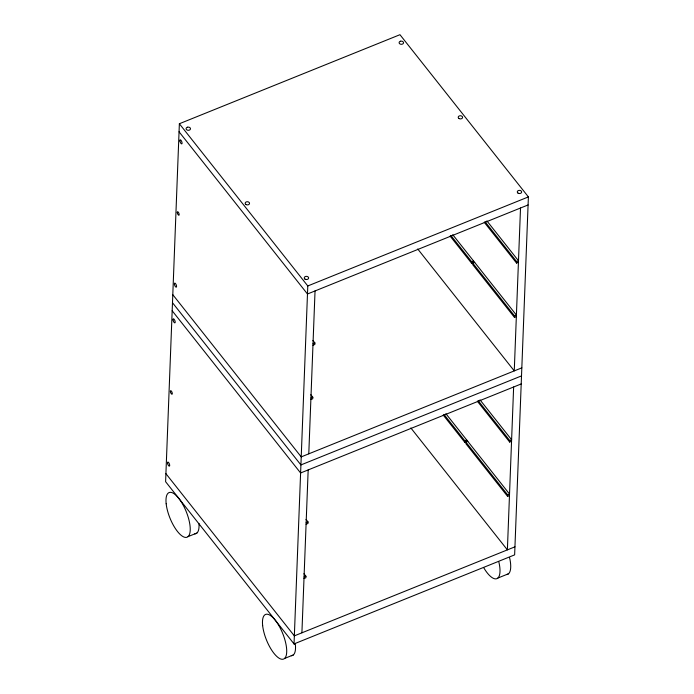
<?xml version="1.0" encoding="UTF-8"?>
<svg xmlns="http://www.w3.org/2000/svg" width="694" height="694" viewBox="0 0 694 694"><rect width="100%" height="100%" fill="white"/><g stroke="black" fill="none" stroke-linecap="round" stroke-linejoin="round"><path stroke-width="1.04" d="M179.364 123.74L307.789 285.954L294.039 643.919L514.636 554.87L528.394 196.914L399.961 34.7L179.364 123.74L165.606 481.705L294.403 644.379M301.907 632.815L308.171 469.925M308.787 453.833L315.041 290.942M303.937 573.712L305.941 576.246L305.889 577.755L303.998 578.518M306.019 519.416L308.032 521.949L307.971 523.458L306.08 524.222M310.817 394.73L312.821 397.263L312.76 398.772L310.869 399.536M312.899 340.433L314.903 342.966L314.85 344.476L312.959 345.239M464.824 440.768L466.715 440.005L466.663 441.514L464.772 442.278L464.824 440.768L443.978 414.431M471.703 261.785L473.594 261.022L473.534 262.532L471.642 263.295L471.703 261.785L450.848 235.448M467.817 441.393L465.926 442.156L465.874 443.666L507.583 496.349L509.474 495.585M474.696 262.419L472.805 263.182L472.744 264.683L514.454 317.366L516.345 316.603M507.583 496.349L507.635 494.839L465.926 442.156M511.556 441.289L509.665 442.052L509.726 440.543L478.105 400.612M514.454 317.366L514.514 315.857L472.805 263.182M518.435 262.306L516.544 263.069L516.596 261.56L484.985 221.629M513.638 386.992L507.383 549.882L410.848 427.955M520.517 208.009L514.263 370.9L417.719 248.973M307.789 285.954L528.394 196.914M528.082 204.956L307.477 293.996L179.052 131.782M313.011 343.73L314.903 342.966M516.596 261.56L518.487 260.797L486.876 220.865M310.929 398.026L312.821 397.263M514.514 315.857L516.405 315.093L452.74 234.685M521.827 367.846L301.222 456.886L172.797 294.681M521.515 375.896L300.91 464.937L172.485 302.723M521.203 383.938L300.606 472.978L172.173 310.765M188.065 536.609L196.888 533.053M306.141 522.712L308.032 521.949M509.726 440.543L511.617 439.779L479.996 399.848M304.05 577.009L305.941 576.246M507.635 494.839L509.526 494.076L445.869 413.667M514.948 546.829L294.343 635.869L165.918 473.664M284.54 658.476L293.371 654.91M497.841 578.067L508.555 573.738M484.247 222.288L516.544 263.069M450.12 236.107L471.642 263.295M477.377 401.262L509.665 442.052M443.24 415.09L464.772 442.278M509.57 557.629A24.073 8.753 68 0 1 506.429 574.563M498.856 561.958A24.073 8.753 68 0 1 496.852 578.666A24.073 8.753 68 0 1 483.779 567.796M198.961 523.415A24.073 8.753 68 0 1 194.754 533.877M295.34 644.266A24.073 8.753 68 0 1 291.237 655.735M400.577 41.206L400.065 41.388A2.186 1.588 2.2 0 0 399.371 43.41A2.186 1.588 2.2 0 0 402.06 44.216L402.572 44.043A2.186 1.588 2.2 0 0 403.266 42.022A2.186 1.588 2.2 0 0 400.577 41.206M187.536 127.202L187.033 127.375A2.186 1.588 2.2 0 0 186.339 129.396A2.186 1.588 2.2 0 0 189.02 130.212L189.531 130.03A2.186 1.588 2.2 0 0 190.225 128.008A2.186 1.588 2.2 0 0 187.536 127.202M166.17 503.775A24.073 8.753 68 0 0 185.931 537.434A24.073 8.753 68 0 0 182.21 503.402A24.073 8.753 68 0 0 166.17 503.775M458.847 118.422A2.186 1.588 2.2 0 0 462.508 117.772A2.186 1.588 2.2 0 0 459.818 115.785A2.186 1.588 2.2 0 0 458.847 118.422M304.892 279.031A2.186 1.588 2.2 0 0 308.552 278.381A2.186 1.588 2.2 0 0 305.863 276.394A2.186 1.588 2.2 0 0 304.892 279.031M517.932 193.045A2.186 1.588 2.2 0 0 521.584 192.394A2.186 1.588 2.2 0 0 518.895 190.408A2.186 1.588 2.2 0 0 517.932 193.045M245.815 204.409A2.186 1.588 2.2 0 0 249.467 203.758A2.186 1.588 2.2 0 0 246.778 201.772A2.186 1.588 2.2 0 0 245.815 204.409M170.412 391.633A1.9 0.685 68 0 0 171.982 394.235A1.9 0.685 68 0 0 171.644 391.511A1.9 0.685 68 0 0 170.412 391.633M167.514 463.15A2.186 0.798 68 0 0 169.336 466.151A2.186 0.798 68 0 0 168.937 463.011A2.186 0.798 68 0 0 167.514 463.15M173.023 319.865A2.186 0.798 68 0 0 174.836 322.866A2.186 0.798 68 0 0 174.437 319.726A2.186 0.798 68 0 0 173.023 319.865M262.653 625.641A24.073 8.753 68 0 0 282.415 659.3A24.073 8.753 68 0 0 278.693 625.268A24.073 8.753 68 0 0 262.653 625.641M179.893 140.882A2.186 0.798 68 0 0 181.715 143.884A2.186 0.798 68 0 0 181.316 140.743A2.186 0.798 68 0 0 179.893 140.882M174.394 284.167A2.186 0.798 68 0 0 176.207 287.177A2.186 0.798 68 0 0 175.808 284.028A2.186 0.798 68 0 0 174.394 284.167M177.291 212.659A1.9 0.685 68 0 0 178.861 215.253A1.9 0.685 68 0 0 178.514 212.529A1.9 0.685 68 0 0 177.291 212.659"/></g></svg>
